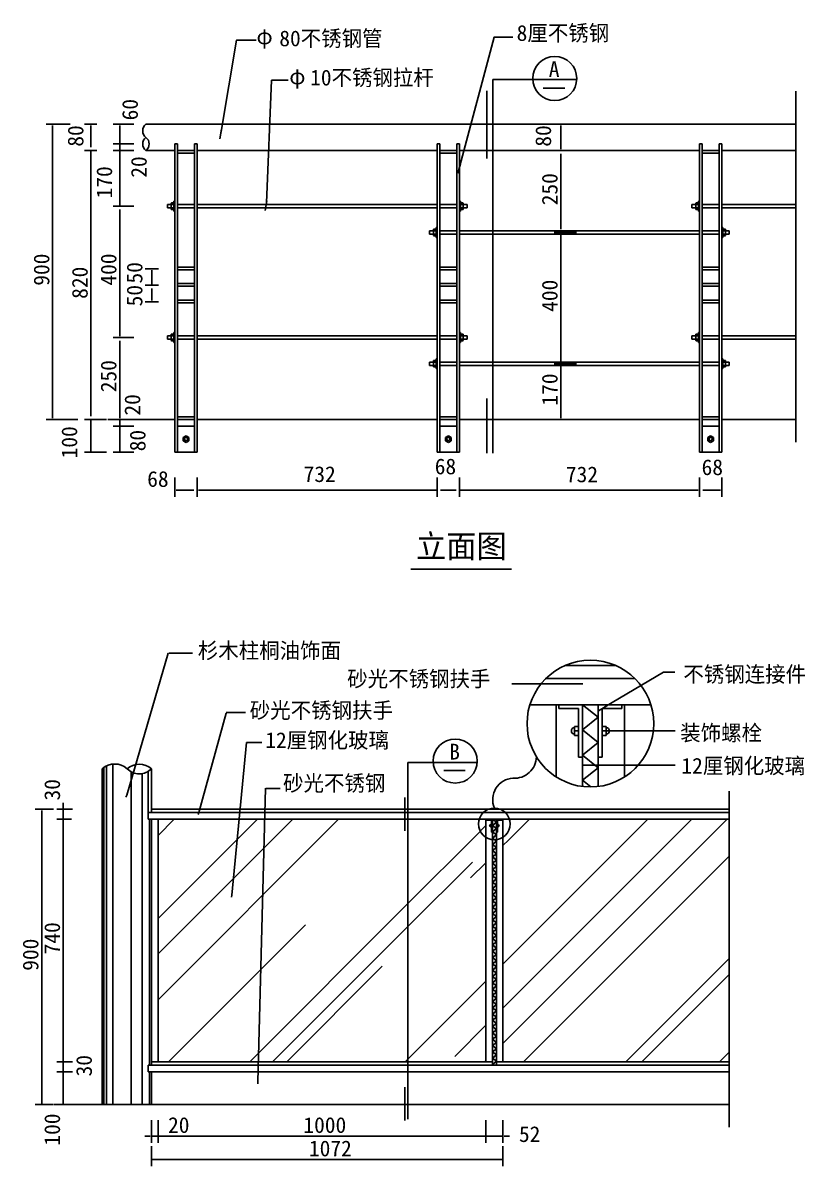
# Model space of a CAD drawing. Header units: metres. Extents: x 608 to 3504, y -3595 to 2134.
# Drawn here: x 986 to 3372, y -1351 to 2134 of the extents above; entities that cross this region are included whole.
import ezdxf

# ---------------------------------------------------------------- set-up
doc = ezdxf.new("R2010")
doc.units = ezdxf.units.M
for name, color, linetype in [('2', 2, 'Continuous'), ('3', 3, 'Continuous'), ('4', 4, 'Continuous'), ('7', 7, 'Continuous'), ('BH', 3, 'Continuous'), ('DIM', 3, 'Continuous'), ('TEXT', 3, 'Continuous'), ('Z', 4, 'Continuous')]:
    doc.layers.add(name, color=color, linetype=linetype)

# ---------------------------------------------------------------- blocks, each defined once
blk = doc.blocks.new('_DOT')
at = {"color": 0, "linetype": 'ByBlock'}
blk.add_line((-0.35, 0), (-1, 0), dxfattribs=at)

msp = doc.modelspace()

# ---------------------------------------------------------------- linework, layer by layer
for p, q in [((2573.06, 1935.27), (2638.47, 1935.27)), ((1591.56, 1809.58), (1586.56, 1780)), ((1589.32, 1796.35), (1590.4, 1802.76)), ((2320.29, 1704.49), (2312.53, 1675.51)), ((2316.82, 1691.53), (2318.5, 1697.81)), ((1729.83, 1591.9), (1724.4, 1562.39)), ((1727.39, 1578.71), (1728.57, 1585.1)), ((2664.04, 119.26), (2694.04, 119.26)), ((2677.45, 119.25), (2670.95, 119.25)), ((2767.37, 52), (2741.59, 36.66)), ((2755.84, 45.15), (2761.42, 48.47)), ((2781.88, -24.65), (2751.88, -24.65)), ((2768.46, -24.64), (2774.96, -24.64)), ((2722.86, -129.34), (2692.86, -129.34)), ((2709.45, -129.34), (2715.95, -129.34)), ((2269.46, -145.74), (2334.87, -145.74)), ((1300.18, -226.87), (1302.58, -220.83)), ((1520.84, -279.16), (1522.77, -272.96)), ((1622.2, -531.88), (1623.6, -525.53)), ((1702.14, -1100.52), (1702.94, -1094.07))]:
    msp.add_line(p, q)
at = {"layer": '2'}
for p, q in [((1245.33, 924.95), (1449.57, 924.95)), ((1457.57, 924.95), (1509.57, 924.95)), ((1517.57, 924.95), (2249.57, 924.95)), ((2257.57, 924.95), (2309.57, 924.95)), ((2317.57, 924.95), (3049.57, 924.95)), ((3057.57, 924.95), (3109.57, 924.95)), ((3117.57, 924.95), (3343.65, 924.95)), ((1080.73, -1163.54), (3140.35, -1163.54))]:
    msp.add_line(p, q, dxfattribs=at)
at = {"layer": '3'}
for p, q in [((1457.57, 1736.95), (1509.57, 1736.95)), ((2257.57, 1736.95), (2309.57, 1736.95)), ((3057.57, 1736.95), (3109.57, 1736.95)), ((1426.57, 1569.95), (1426.57, 1579.95)), ((1438.57, 1579.95), (1426.57, 1579.95)), ((1438.57, 1569.95), (1426.57, 1569.95)), ((1438.57, 1584.6), (1440.03, 1584.95)), ((1438.57, 1565.3), (1438.57, 1584.6)), ((1440.03, 1579.95), (1438.57, 1581.63)), ((1440.03, 1579.95), (1438.57, 1578.27)), ((1440.03, 1569.95), (1438.57, 1571.63)), ((1440.03, 1569.95), (1438.57, 1568.27)), ((1446.57, 1584.95), (1440.03, 1584.95)), ((1446.57, 1579.95), (1440.03, 1579.95)), ((1446.57, 1569.95), (1440.03, 1569.95)), ((1446.57, 1559.95), (1446.57, 1589.95)), ((1449.57, 1589.95), (1446.57, 1589.95)), ((1509.57, 1579.95), (1457.57, 1579.95)), ((1509.57, 1569.95), (1457.57, 1569.95)), ((1517.57, 1579.95), (2249.57, 1579.95)), ((1517.57, 1569.95), (2249.57, 1569.95)), ((2257.57, 1579.95), (2309.57, 1579.95)), ((2257.57, 1569.95), (2309.57, 1569.95)), ((2317.57, 1589.95), (2320.57, 1589.95)), ((2320.57, 1559.95), (2320.57, 1589.95)), ((2320.57, 1584.95), (2327.12, 1584.95)), ((2320.57, 1579.95), (2327.12, 1579.95)), ((2320.57, 1569.95), (2327.12, 1569.95)), ((2328.57, 1584.6), (2327.12, 1584.95)), ((2327.12, 1579.95), (2328.57, 1581.63)), ((2327.12, 1579.95), (2328.57, 1578.27)), ((2327.12, 1569.95), (2328.57, 1571.63)), ((2327.12, 1569.95), (2328.57, 1568.27)), ((2328.57, 1565.3), (2328.57, 1584.6)), ((2328.57, 1579.95), (2340.57, 1579.95)), ((2328.57, 1569.95), (2340.57, 1569.95)), ((2340.57, 1569.95), (2340.57, 1579.95)), ((3038.57, 1579.95), (3026.57, 1579.95)), ((3026.57, 1569.95), (3026.57, 1579.95)), ((3038.57, 1569.95), (3026.57, 1569.95)), ((3038.57, 1584.6), (3040.03, 1584.95)), ((3038.57, 1565.3), (3038.57, 1584.6)), ((3040.03, 1579.95), (3038.57, 1581.63)), ((3040.03, 1579.95), (3038.57, 1578.27)), ((3040.03, 1569.95), (3038.57, 1571.63)), ((3040.03, 1569.95), (3038.57, 1568.27)), ((3046.57, 1584.95), (3040.03, 1584.95)), ((3046.57, 1579.95), (3040.03, 1579.95)), ((3046.57, 1569.95), (3040.03, 1569.95)), ((3046.57, 1559.95), (3046.57, 1589.95)), ((3049.57, 1589.95), (3046.57, 1589.95)), ((3109.57, 1579.95), (3057.57, 1579.95)), ((3109.57, 1569.95), (3057.57, 1569.95)), ((3117.57, 1579.95), (3343.65, 1579.95)), ((3117.57, 1569.95), (3343.65, 1569.95)), ((1438.57, 1565.3), (1440.03, 1564.95)), ((1446.57, 1564.95), (1440.03, 1564.95)), ((1449.57, 1559.95), (1446.57, 1559.95)), ((2317.57, 1559.95), (2320.57, 1559.95)), ((2320.57, 1564.95), (2327.12, 1564.95)), ((2328.57, 1565.3), (2327.12, 1564.95)), ((3038.57, 1565.3), (3040.03, 1564.95)), ((3046.57, 1564.95), (3040.03, 1564.95)), ((3049.57, 1559.95), (3046.57, 1559.95)), ((2226.57, 1489.95), (2226.57, 1499.95)), ((2238.57, 1499.95), (2226.57, 1499.95)), ((2238.57, 1504.6), (2240.03, 1504.95)), ((2238.57, 1485.3), (2238.57, 1504.6)), ((2240.03, 1499.95), (2238.57, 1501.63)), ((2240.03, 1499.95), (2238.57, 1498.27)), ((2246.57, 1504.95), (2240.03, 1504.95)), ((2246.57, 1499.95), (2240.03, 1499.95)), ((2246.57, 1479.95), (2246.57, 1509.95)), ((2249.57, 1509.95), (2246.57, 1509.95)), ((2309.57, 1499.95), (2257.57, 1499.95)), ((2317.57, 1499.95), (3049.57, 1499.95)), ((3057.57, 1499.95), (3109.57, 1499.95)), ((3117.57, 1509.95), (3120.57, 1509.95)), ((3120.57, 1479.95), (3120.57, 1509.95)), ((3120.57, 1504.95), (3127.12, 1504.95)), ((3120.57, 1499.95), (3127.12, 1499.95)), ((3128.57, 1504.6), (3127.12, 1504.95)), ((3127.12, 1499.95), (3128.57, 1501.63)), ((3127.12, 1499.95), (3128.57, 1498.27)), ((3128.57, 1485.3), (3128.57, 1504.6)), ((3128.57, 1499.95), (3140.57, 1499.95)), ((3140.57, 1489.95), (3140.57, 1499.95)), ((2238.57, 1489.95), (2226.57, 1489.95)), ((2240.03, 1489.95), (2238.57, 1491.63)), ((2240.03, 1489.95), (2238.57, 1488.27)), ((2238.57, 1485.3), (2240.03, 1484.95)), ((2246.57, 1489.95), (2240.03, 1489.95)), ((2246.57, 1484.95), (2240.03, 1484.95)), ((2249.57, 1479.95), (2246.57, 1479.95)), ((2309.57, 1489.95), (2257.57, 1489.95)), ((2317.57, 1489.95), (3049.57, 1489.95)), ((3057.57, 1489.95), (3109.57, 1489.95)), ((3117.57, 1479.95), (3120.57, 1479.95)), ((3120.57, 1489.95), (3127.12, 1489.95)), ((3120.57, 1484.95), (3127.12, 1484.95)), ((3127.12, 1489.95), (3128.57, 1491.63)), ((3127.12, 1489.95), (3128.57, 1488.27)), ((3128.57, 1485.3), (3127.12, 1484.95)), ((3128.57, 1489.95), (3140.57, 1489.95)), ((1509.57, 1388.95), (1457.57, 1388.95)), ((1509.57, 1380.95), (1457.57, 1380.95)), ((2309.57, 1388.95), (2257.57, 1388.95)), ((2309.57, 1380.95), (2257.57, 1380.95)), ((3109.57, 1388.95), (3057.57, 1388.95)), ((3109.57, 1380.95), (3057.57, 1380.95)), ((1509.57, 1338.95), (1457.57, 1338.95)), ((1509.57, 1330.95), (1457.57, 1330.95)), ((2309.57, 1338.95), (2257.57, 1338.95)), ((2309.57, 1330.95), (2257.57, 1330.95)), ((3109.57, 1338.95), (3057.57, 1338.95)), ((3109.57, 1330.95), (3057.57, 1330.95)), ((1509.57, 1288.95), (1457.57, 1288.95)), ((1509.57, 1280.95), (1457.57, 1280.95)), ((2309.57, 1288.95), (2257.57, 1288.95)), ((2309.57, 1280.95), (2257.57, 1280.95)), ((3109.57, 1288.95), (3057.57, 1288.95)), ((3109.57, 1280.95), (3057.57, 1280.95)), ((1446.57, 1159.95), (1446.57, 1189.95)), ((1449.57, 1189.95), (1446.57, 1189.95)), ((2317.57, 1189.95), (2320.57, 1189.95)), ((2320.57, 1159.95), (2320.57, 1189.95)), ((3046.57, 1159.95), (3046.57, 1189.95)), ((3049.57, 1189.95), (3046.57, 1189.95)), ((1438.57, 1179.95), (1426.57, 1179.95)), ((1426.57, 1169.95), (1426.57, 1179.95)), ((1438.57, 1169.95), (1426.57, 1169.95)), ((1438.57, 1184.6), (1440.03, 1184.95)), ((1438.57, 1165.3), (1438.57, 1184.6)), ((1440.03, 1179.95), (1438.57, 1181.63)), ((1440.03, 1179.95), (1438.57, 1178.27)), ((1440.03, 1169.95), (1438.57, 1171.63)), ((1440.03, 1169.95), (1438.57, 1168.27)), ((1438.57, 1165.3), (1440.03, 1164.95)), ((1446.57, 1184.95), (1440.03, 1184.95)), ((1446.57, 1179.95), (1440.03, 1179.95)), ((1446.57, 1169.95), (1440.03, 1169.95)), ((1446.57, 1164.95), (1440.03, 1164.95)), ((1449.57, 1159.95), (1446.57, 1159.95)), ((1509.57, 1179.95), (1457.57, 1179.95)), ((1509.57, 1169.95), (1457.57, 1169.95)), ((1517.57, 1179.95), (2249.57, 1179.95)), ((1517.57, 1169.95), (2249.57, 1169.95)), ((2257.57, 1179.95), (2309.57, 1179.95)), ((2257.57, 1169.95), (2309.57, 1169.95)), ((2317.57, 1159.95), (2320.57, 1159.95)), ((2320.57, 1184.95), (2327.12, 1184.95)), ((2320.57, 1179.95), (2327.12, 1179.95)), ((2320.57, 1169.95), (2327.12, 1169.95)), ((2320.57, 1164.95), (2327.12, 1164.95)), ((2328.57, 1184.6), (2327.12, 1184.95)), ((2327.12, 1179.95), (2328.57, 1181.63)), ((2327.12, 1179.95), (2328.57, 1178.27)), ((2327.12, 1169.95), (2328.57, 1171.63)), ((2327.12, 1169.95), (2328.57, 1168.27)), ((2328.57, 1165.3), (2327.12, 1164.95)), ((2328.57, 1165.3), (2328.57, 1184.6)), ((2328.57, 1179.95), (2340.57, 1179.95)), ((2328.57, 1169.95), (2340.57, 1169.95)), ((2340.57, 1169.95), (2340.57, 1179.95)), ((3026.57, 1169.95), (3026.57, 1179.95)), ((3038.57, 1179.95), (3026.57, 1179.95)), ((3038.57, 1169.95), (3026.57, 1169.95)), ((3038.57, 1184.6), (3040.03, 1184.95)), ((3038.57, 1165.3), (3038.57, 1184.6)), ((3040.03, 1179.95), (3038.57, 1181.63)), ((3040.03, 1179.95), (3038.57, 1178.27)), ((3040.03, 1169.95), (3038.57, 1171.63)), ((3040.03, 1169.95), (3038.57, 1168.27)), ((3038.57, 1165.3), (3040.03, 1164.95)), ((3046.57, 1184.95), (3040.03, 1184.95)), ((3046.57, 1179.95), (3040.03, 1179.95)), ((3046.57, 1169.95), (3040.03, 1169.95)), ((3046.57, 1164.95), (3040.03, 1164.95)), ((3049.57, 1159.95), (3046.57, 1159.95)), ((3109.57, 1179.95), (3057.57, 1179.95)), ((3109.57, 1169.95), (3057.57, 1169.95)), ((3117.57, 1179.95), (3343.65, 1179.95)), ((3117.57, 1169.95), (3343.65, 1169.95)), ((2238.57, 1099.95), (2226.57, 1099.95)), ((2226.57, 1089.95), (2226.57, 1099.95)), ((2238.57, 1089.95), (2226.57, 1089.95)), ((2238.57, 1104.6), (2240.03, 1104.95)), ((2238.57, 1085.3), (2238.57, 1104.6)), ((2240.03, 1099.95), (2238.57, 1101.63)), ((2240.03, 1099.95), (2238.57, 1098.27)), ((2240.03, 1089.95), (2238.57, 1091.63)), ((2240.03, 1089.95), (2238.57, 1088.27)), ((2238.57, 1085.3), (2240.03, 1084.95)), ((2246.57, 1104.95), (2240.03, 1104.95)), ((2246.57, 1099.95), (2240.03, 1099.95)), ((2246.57, 1089.95), (2240.03, 1089.95)), ((2246.57, 1084.95), (2240.03, 1084.95)), ((2249.57, 1109.95), (2246.57, 1109.95)), ((2246.57, 1079.95), (2246.57, 1109.95)), ((2309.57, 1099.95), (2257.57, 1099.95)), ((2309.57, 1089.95), (2257.57, 1089.95)), ((2317.57, 1099.95), (3049.57, 1099.95)), ((2317.57, 1089.95), (3049.57, 1089.95)), ((3057.57, 1099.95), (3109.57, 1099.95)), ((3057.57, 1089.95), (3109.57, 1089.95)), ((3117.57, 1109.95), (3120.57, 1109.95)), ((3120.57, 1079.95), (3120.57, 1109.95)), ((3120.57, 1104.95), (3127.12, 1104.95)), ((3120.57, 1099.95), (3127.12, 1099.95)), ((3120.57, 1089.95), (3127.12, 1089.95)), ((3120.57, 1084.95), (3127.12, 1084.95)), ((3128.57, 1104.6), (3127.12, 1104.95)), ((3127.12, 1099.95), (3128.57, 1101.63)), ((3127.12, 1099.95), (3128.57, 1098.27)), ((3127.12, 1089.95), (3128.57, 1091.63)), ((3127.12, 1089.95), (3128.57, 1088.27)), ((3128.57, 1085.3), (3127.12, 1084.95)), ((3128.57, 1085.3), (3128.57, 1104.6)), ((3128.57, 1099.95), (3140.57, 1099.95)), ((3128.57, 1089.95), (3140.57, 1089.95)), ((3140.57, 1089.95), (3140.57, 1099.95)), ((2249.57, 1079.95), (2246.57, 1079.95)), ((3117.57, 1079.95), (3120.57, 1079.95)), ((1457.57, 932.95), (1509.57, 932.95)), ((2257.57, 932.95), (2309.57, 932.95)), ((3057.57, 932.95), (3109.57, 932.95)), ((1457.57, 904.95), (1509.57, 904.95)), ((1483.57, 874.95), (1474.91, 869.95)), ((1492.23, 869.95), (1483.57, 874.95)), ((2257.57, 904.95), (2309.57, 904.95)), ((2283.57, 874.95), (2274.91, 869.95)), ((2292.23, 869.95), (2283.57, 874.95)), ((3057.57, 904.95), (3109.57, 904.95)), ((3083.57, 874.95), (3074.91, 869.95)), ((3092.23, 869.95), (3083.57, 874.95)), ((1474.91, 869.95), (1474.91, 859.95)), ((1474.91, 859.95), (1483.57, 854.95)), ((1483.57, 854.95), (1492.23, 859.95)), ((1492.23, 859.95), (1492.23, 869.95)), ((2274.91, 869.95), (2274.91, 859.95)), ((2274.91, 859.95), (2283.57, 854.95)), ((2283.57, 854.95), (2292.23, 859.95)), ((2292.23, 859.95), (2292.23, 869.95)), ((3074.91, 869.95), (3074.91, 859.95)), ((3074.91, 859.95), (3083.57, 854.95)), ((3083.57, 854.95), (3092.23, 859.95)), ((3092.23, 859.95), (3092.23, 869.95)), ((1457.57, 824.95), (1509.57, 824.95)), ((2257.57, 824.95), (2309.57, 824.95)), ((3057.57, 824.95), (3109.57, 824.95)), ((2581.16, 135.36), (2852.49, 135.36)), ((2620.83, 55.36), (2620.83, 43.36)), ((2620.83, 43.36), (2680.83, 43.36)), ((2680.83, 43.36), (2680.83, -104.64)), ((2752.83, 43.36), (2752.83, -104.64)), ((2752.83, 43.36), (2812.83, 43.36)), ((2812.83, 55.36), (2812.83, 43.36)), ((2668.69, -10.67), (2668.69, -38.61)), ((2680.83, -10.67), (2668.69, -10.67)), ((2680.83, -24.64), (2668.69, -24.64)), ((2752.83, -10.67), (2764.96, -10.67)), ((2752.83, -24.64), (2764.96, -24.64)), ((2764.96, -10.67), (2764.96, -38.61)), ((2680.83, -38.61), (2668.69, -38.61)), ((2752.83, -38.61), (2764.96, -38.61)), ((1232.23, -136.42), (1232.23, -1163.54)), ((1240.56, -131.39), (1240.56, -1163.54)), ((1260.17, -125.68), (1260.17, -1163.54)), ((2680.83, -104.64), (2692.83, -104.64)), ((2740.83, -104.64), (2752.83, -104.64)), ((1315.91, -149.3), (1315.91, -1163.54)), ((1349.98, -155.06), (1349.98, -1163.54)), ((1367.74, -148.22), (1367.74, -273.54)), ((1378.06, -273.54), (3140.35, -273.54)), ((1372.23, -293.54), (1372.23, -1043.54)), ((2400.06, -293.54), (2400.06, -296.54)), ((2400.06, -296.54), (2415.06, -296.54)), ((2415.06, -310.05), (2412.02, -310.05)), ((2412.02, -310.05), (2412.02, -317.04)), ((2415.06, -313.54), (2412.02, -313.54)), ((2415.06, -296.54), (2415.06, -333.54)), ((2433.06, -296.54), (2433.06, -333.54)), ((2433.06, -296.54), (2448.06, -296.54)), ((2433.06, -310.05), (2436.09, -310.05)), ((2433.06, -313.54), (2436.09, -313.54)), ((2436.09, -310.05), (2436.09, -317.04)), ((2448.06, -293.54), (2448.06, -296.54)), ((2415.06, -317.04), (2412.02, -317.04)), ((2415.06, -333.54), (2418.06, -333.54)), ((2430.06, -333.54), (2433.06, -333.54)), ((2433.06, -317.04), (2436.09, -317.04)), ((1378.06, -1043.54), (3140.35, -1043.54)), ((1372.23, -1063.54), (1372.23, -1163.54))]:
    msp.add_line(p, q, dxfattribs=at)
for centre, radius in [((1483.57, 864.95), 5), ((2283.57, 864.95), 5), ((3083.57, 864.95), 5), ((2716.83, -2.24), 193.23)]:
    msp.add_circle(centre, radius, dxfattribs=at)
for centre, radius, start, end in [((2668.79, -24.64), 10, 90.54, 269.46), ((2764.87, -24.64), 10, 270.54, 89.46), ((2412.05, -313.54), 2.5, 90.54, 269.46), ((2436.07, -313.54), 2.5, 270.54, 89.46)]:
    msp.add_arc(centre, radius, start, end, dxfattribs=at)
at = {"layer": '4'}
for p, q in [((1361.24, 1824.95), (3343.65, 1824.95)), ((1361.24, 1744.95), (1449.57, 1744.95)), ((1457.57, 1744.95), (1509.57, 1744.95)), ((1517.57, 1744.95), (2249.57, 1744.95)), ((2257.57, 1744.95), (2309.57, 1744.95)), ((2317.57, 1744.95), (3049.57, 1744.95)), ((3057.57, 1744.95), (3109.57, 1744.95)), ((3117.57, 1744.95), (3343.65, 1744.95)), ((2640.69, 175.36), (2792.97, 175.36)), ((2532.38, 55.36), (2901.28, 55.36)), ((2612.83, 55.36), (2612.83, -165.1)), ((2692.83, 55.36), (2692.83, -193.98)), ((2740.83, 55.36), (2740.83, -193.98)), ((2820.83, 55.36), (2820.83, -165.1)), ((1228.06, -139.76), (1228.06, -1163.54)), ((1378.06, -139.76), (1378.06, -263.54)), ((1368.06, -273.54), (1368.06, -293.54)), ((1378.06, -273.54), (1368.06, -273.54)), ((1378.06, -263.54), (1378.06, -273.54)), ((1378.06, -263.54), (3140.35, -263.54)), ((1368.06, -293.54), (3140.35, -293.54)), ((1378.06, -293.54), (1378.06, -1033.54)), ((1398.06, -293.54), (1398.06, -1033.54)), ((2398.06, -293.54), (2398.06, -1033.54)), ((2418.06, -293.54), (2418.06, -1043.54)), ((2430.06, -293.54), (2430.06, -1043.54)), ((2450.06, -293.54), (2450.06, -1033.54)), ((1368.06, -1043.54), (1368.06, -1063.54)), ((1378.06, -1043.54), (1368.06, -1043.54)), ((1378.06, -1033.54), (1378.06, -1043.54)), ((1378.06, -1033.54), (2418.06, -1033.54)), ((2430.06, -1033.54), (3140.35, -1033.54)), ((1368.06, -1063.54), (3140.35, -1063.54)), ((1378.06, -1063.54), (1378.06, -1163.54))]:
    msp.add_line(p, q, dxfattribs=at)
for centre, start, end in [((1376.61, 1804.95), 127.54, 232.46), ((1345.87, 1764.95), 307.54, 52.46)]:
    msp.add_arc(centre, 25.22, start, end, dxfattribs=at)
at = {"layer": '7'}
for p, q in [((1449.57, 1764.95), (1457.57, 1764.95)), ((1449.57, 824.95), (1449.57, 1764.95)), ((1457.57, 824.95), (1457.57, 1764.95)), ((1509.57, 1764.95), (1517.57, 1764.95)), ((1509.57, 824.95), (1509.57, 1764.95)), ((1517.57, 824.95), (1517.57, 1764.95)), ((2249.57, 1764.95), (2257.57, 1764.95)), ((2249.57, 824.95), (2249.57, 1764.95)), ((2257.57, 824.95), (2257.57, 1764.95)), ((2309.57, 1764.95), (2317.57, 1764.95)), ((2309.57, 824.95), (2309.57, 1764.95)), ((2317.57, 824.95), (2317.57, 1764.95)), ((3049.57, 1764.95), (3057.57, 1764.95)), ((3049.57, 824.95), (3049.57, 1764.95)), ((3057.57, 824.95), (3057.57, 1764.95)), ((3109.57, 1764.95), (3117.57, 1764.95)), ((3109.57, 824.95), (3109.57, 1764.95)), ((3117.57, 824.95), (3117.57, 1764.95)), ((1449.57, 824.95), (1457.57, 824.95)), ((1509.57, 824.95), (1517.57, 824.95)), ((2249.57, 824.95), (2257.57, 824.95)), ((2309.57, 824.95), (2317.57, 824.95)), ((3049.57, 824.95), (3057.57, 824.95)), ((3109.57, 824.95), (3117.57, 824.95))]:
    msp.add_line(p, q, dxfattribs=at)
for centre, radius, start, end in [((1376.61, 1764.95), 25.22, 127.54, 232.46), ((1265.91, -182.81), 57.33, 48.68, 131.32), ((1340.91, -183.32), 57.25, 49.55, 130.45), ((1340.91, -105.02), 50.85, 223.08, 316.92)]:
    msp.add_arc(centre, radius, start, end, dxfattribs=at)
at = {"layer": 'BH'}
for p, q in [((2692.83, 55.36), (2740.83, 16.96)), ((2740.83, 16.96), (2692.83, -21.44)), ((2692.83, -21.44), (2740.83, -59.84)), ((2740.83, -59.84), (2692.83, -98.24)), ((2692.83, -98.24), (2740.83, -136.64)), ((2740.83, -136.64), (2692.83, -175.04)), ((2692.83, -175.04), (2718.36, -195.47)), ((1398.06, -844.3), (1948.82, -293.54)), ((1398.06, -596.45), (1700.96, -293.54)), ((1398.06, -343.21), (1447.72, -293.54)), ((1398.06, -704.21), (1808.73, -293.54)), ((2368.23, -342.91), (2398.06, -313.07)), ((2450.06, -869.94), (3026.45, -293.54)), ((2450.06, -977.7), (3134.21, -293.54)), ((2450.06, -735.23), (2891.75, -293.54)), ((2485.05, -339.24), (2530.74, -293.54)), ((2160.03, -551.1), (2368.23, -342.91)), ((2466.68, -357.6), (2485.05, -339.24)), ((2450.06, -374.23), (2466.68, -357.6)), ((2512.75, -1033.54), (3140.35, -405.94)), ((2160.03, -621.15), (2356.99, -424.19)), ((2351.6, -472.68), (2398.06, -426.23)), ((1677.59, -1033.54), (2160.03, -551.1)), ((1429.73, -1033.54), (1847.81, -615.47)), ((1747.64, -1033.54), (2160.03, -621.15)), ((2825.27, -1033.54), (3140.35, -718.46)), ((1790.74, -1033.54), (2082.2, -742.09)), ((2160.03, -1025.26), (2398.06, -787.23)), ((2873.76, -1033.54), (3140.35, -766.95)), ((2303.11, -1016.88), (2398.06, -921.94)), ((2418.06, -983.66), (2430.06, -993.26)), ((2430.06, -993.26), (2418.06, -1002.86)), ((2418.06, -1002.86), (2430.06, -1012.46)), ((3110.84, -1033.54), (3140.35, -1004.03)), ((2151.75, -1033.54), (2160.03, -1025.26)), ((2394.21, -1033.54), (2398.06, -1029.7)), ((2430.06, -1012.46), (2418.06, -1022.06)), ((2418.06, -1022.06), (2430.06, -1031.66)), ((2430.06, -1031.66), (2418.06, -1041.26)), ((2418.06, -1041.26), (2420.91, -1043.54))]:
    msp.add_line(p, q, dxfattribs=at)
for points in [[(2418.06, -293.54), (2430.06, -303.14), (2418.06, -312.74), (2430.06, -322.34), (2418.06, -331.94), (2430.06, -341.54), (2418.06, -351.14), (2430.06, -360.74), (2418.06, -370.34)], [(2418.06, -370.34), (2430.06, -379.94), (2418.06, -389.54), (2430.06, -399.14), (2418.06, -408.74), (2430.06, -418.34), (2418.06, -427.94), (2430.06, -437.54), (2418.06, -447.14)], [(2418.06, -447.14), (2430.06, -456.74), (2418.06, -466.34), (2430.06, -475.94), (2418.06, -485.54), (2430.06, -495.14), (2418.06, -504.74), (2430.06, -514.34), (2418.06, -523.94)], [(2418.06, -523.4), (2430.06, -533), (2418.06, -542.6), (2430.06, -552.2), (2418.06, -561.8), (2430.06, -571.4), (2418.06, -581), (2430.06, -590.6), (2418.06, -600.2)], [(2418.06, -600.2), (2430.06, -609.8), (2418.06, -619.4), (2430.06, -629), (2418.06, -638.6), (2430.06, -648.2), (2418.06, -657.8), (2430.06, -667.4), (2418.06, -677)], [(2418.06, -677), (2430.06, -686.6), (2418.06, -696.2), (2430.06, -705.8), (2418.06, -715.4), (2430.06, -725), (2418.06, -734.6), (2430.06, -744.2), (2418.06, -753.8)], [(2418.06, -753.8), (2430.06, -763.4), (2418.06, -773), (2430.06, -782.6), (2418.06, -792.2), (2430.06, -801.8), (2418.06, -811.4), (2430.06, -821), (2418.06, -830.6)], [(2418.06, -830.06), (2430.06, -839.66), (2418.06, -849.26), (2430.06, -858.86), (2418.06, -868.46), (2430.06, -878.06), (2418.06, -887.66), (2430.06, -897.26), (2418.06, -906.86)], [(2418.06, -906.86), (2430.06, -916.46), (2418.06, -926.06), (2430.06, -935.66), (2418.06, -945.26), (2430.06, -954.86), (2418.06, -964.46), (2430.06, -974.06), (2418.06, -983.66)]]:
    msp.add_lwpolyline(points, dxfattribs=at)
at = {"layer": 'DIM'}
for p, q in [((1728.57, 1585.1), (1744.57, 1959.1)), ((1744.57, 1959.1), (1795.26, 1959.1)), ((2419.06, 1961.85), (2674.87, 1961.85)), ((2419.06, 821.71), (2419.06, 1961.85)), ((2554.87, 1961.85), (2674.87, 1961.85)), ((2401.03, 1720), (2401.03, 1926.34)), ((3343.65, 855.46), (3343.65, 1925.46)), ((1129.59, 1824.95), (1056.54, 1824.95)), ((1076.54, 1814.95), (1076.54, 934.95)), ((1211.07, 1824.95), (1173.42, 1824.95)), ((1193.42, 1814.95), (1193.42, 1754.95)), ((1324.38, 1824.95), (1261.07, 1824.95)), ((1281.07, 1814.95), (1281.07, 1774.95)), ((2674.95, 1824.95), (2606.82, 1824.95)), ((2626.82, 1814.95), (2626.82, 1754.95)), ((1281.07, 1774.95), (1281.07, 1784.95)), ((1211.07, 1744.95), (1173.42, 1744.95)), ((1211.07, 1744.95), (1173.42, 1744.95)), ((1324.38, 1764.95), (1261.07, 1764.95)), ((1324.38, 1764.95), (1261.07, 1764.95)), ((1324.38, 1744.95), (1261.07, 1744.95)), ((1324.38, 1744.95), (1261.07, 1744.95)), ((1281.07, 1764.95), (1281.07, 1744.95)), ((2674.95, 1744.95), (2606.82, 1744.95)), ((2674.95, 1744.95), (2606.82, 1744.95)), ((1193.42, 1734.95), (1193.42, 934.95)), ((1281.07, 1734.95), (1281.07, 1584.95)), ((1281.07, 1734.95), (1281.07, 1724.95)), ((2626.82, 1734.95), (2626.82, 1504.95)), ((1324.38, 1574.95), (1261.07, 1574.95)), ((1324.38, 1574.95), (1261.07, 1574.95)), ((1281.07, 1564.95), (1281.07, 1184.95)), ((2674.95, 1494.95), (2606.82, 1494.95)), ((2674.95, 1494.95), (2606.82, 1494.95)), ((2626.82, 1484.95), (2626.82, 1104.95)), ((1399.39, 1383.95), (1359.23, 1383.95)), ((1379.23, 1373.95), (1379.23, 1343.95)), ((1399.39, 1333.95), (1359.23, 1333.95)), ((1399.39, 1333.95), (1359.23, 1333.95)), ((1379.23, 1323.95), (1379.23, 1293.95)), ((1399.39, 1283.95), (1359.23, 1283.95)), ((1324.38, 1174.95), (1261.07, 1174.95)), ((1324.38, 1174.95), (1261.07, 1174.95)), ((1281.07, 1164.95), (1281.07, 934.95)), ((2674.95, 1094.95), (2606.82, 1094.95)), ((2674.95, 1094.95), (2606.82, 1094.95)), ((2626.82, 1084.95), (2626.82, 934.95)), ((2401.03, 988.49), (2401.03, 821.89)), ((1281.07, 934.95), (1281.07, 944.95)), ((1153.42, 924.95), (1056.54, 924.95)), ((1241.07, 924.95), (1173.42, 924.95)), ((1241.07, 924.95), (1173.42, 924.95)), ((1193.42, 914.95), (1193.42, 834.95)), ((1324.38, 924.95), (1261.07, 924.95)), ((1324.38, 924.95), (1261.07, 924.95)), ((1281.07, 924.95), (1281.07, 904.95)), ((2674.95, 924.95), (2606.82, 924.95)), ((1324.38, 904.95), (1261.07, 904.95)), ((1324.38, 904.95), (1261.07, 904.95)), ((1281.07, 894.95), (1281.07, 884.95)), ((1281.07, 894.95), (1281.07, 834.95)), ((1241.07, 824.95), (1173.42, 824.95)), ((1324.38, 824.95), (1261.07, 824.95)), ((1449.57, 747.86), (1449.57, 689.5)), ((1517.57, 747.86), (1517.57, 689.5)), ((1517.57, 747.86), (1517.57, 689.5)), ((2249.57, 747.86), (2249.57, 689.5)), ((2249.57, 747.86), (2249.57, 689.5)), ((2317.57, 747.86), (2317.57, 689.5)), ((2317.57, 747.86), (2317.57, 689.5)), ((3049.57, 747.86), (3049.57, 689.5)), ((3049.57, 747.86), (3049.57, 689.5)), ((3117.57, 747.86), (3117.57, 689.5)), ((1459.57, 709.5), (1507.57, 709.5)), ((1527.57, 709.5), (2239.57, 709.5)), ((2259.57, 709.5), (2307.57, 709.5)), ((2327.57, 709.5), (3039.57, 709.5)), ((3059.57, 709.5), (3107.57, 709.5)), ((1302.58, -220.83), (1428.61, 212.74)), ((1430.86, 212.89), (1503.01, 212.89)), ((1522.77, -272.96), (1605.85, 29.66)), ((1605.85, 31.19), (1664.95, 31.19)), ((1623.6, -525.53), (1667.55, -60.03)), ((1667.53, -59.65), (1714.81, -59.65)), ((2160.03, -120.88), (2363.56, -120.88)), ((2160.03, -1208.32), (2160.03, -120.88)), ((2243.56, -120.88), (2373.48, -120.88)), ((1702.94, -1094.07), (1725.57, -198.93)), ((1726.54, -199.86), (1770.31, -199.86)), ((3140.35, -1233.03), (3140.35, -207.74)), ((1109.09, -253.54), (1109.09, -243.54)), ((2150.97, -329.45), (2150.97, -227.58)), ((1079.09, -263.54), (1023.12, -263.54)), ((1043.12, -273.54), (1043.12, -1153.54)), ((1136.97, -263.54), (1089.09, -263.54)), ((1109.09, -263.54), (1109.09, -293.54)), ((1134.29, -293.54), (1089.09, -293.54)), ((1134.29, -293.54), (1089.09, -293.54)), ((1109.09, -303.54), (1109.09, -1023.54)), ((1109.09, -303.54), (1109.09, -313.54)), ((1136.97, -1033.54), (1089.09, -1033.54)), ((1136.97, -1033.54), (1089.09, -1033.54)), ((1109.09, -1023.54), (1109.09, -1013.54)), ((1109.09, -1033.54), (1109.09, -1063.54)), ((1136.97, -1063.54), (1089.09, -1063.54)), ((1136.97, -1063.54), (1089.09, -1063.54)), ((1109.09, -1073.54), (1109.09, -1083.54)), ((1109.09, -1073.54), (1109.09, -1153.54)), ((2150.97, -1110.42), (2150.97, -1212.28)), ((1079.09, -1163.54), (1023.12, -1163.54)), ((1136.97, -1163.54), (1089.09, -1163.54)), ((1378.06, -1211.67), (1378.06, -1280.11)), ((1398.06, -1211.67), (1398.06, -1280.11)), ((1398.06, -1211.67), (1398.06, -1280.11)), ((2398.06, -1211.67), (2398.06, -1280.11)), ((2398.06, -1211.67), (2398.06, -1280.11)), ((2450.06, -1211.67), (2450.06, -1280.11)), ((1368.06, -1260.11), (1358.06, -1260.11)), ((1378.06, -1260.11), (1398.06, -1260.11)), ((1408.06, -1260.11), (2388.06, -1260.11)), ((1408.06, -1260.11), (1418.06, -1260.11)), ((2388.06, -1260.11), (2378.06, -1260.11)), ((2398.06, -1260.11), (2450.06, -1260.11)), ((2460.06, -1260.11), (2470.06, -1260.11)), ((1378.06, -1290.11), (1378.06, -1351.37)), ((2450.06, -1290.11), (2450.06, -1351.37)), ((1388.06, -1331.37), (2440.06, -1331.37))]:
    msp.add_line(p, q, dxfattribs=at)
for points in [[(1590.4, 1802.76), (1637.45, 2081.26), (1697.4, 2081.26)], [(2318.5, 1697.81), (2423.64, 2090.46), (2479.95, 2090.46)], [(2761.42, 48.47), (2939.77, 154.67), (2974.5, 154.67)], [(2670.95, 119.25), (2477.24, 119.25)], [(2774.96, -24.64), (2975.86, -24.64)], [(2715.95, -129.34), (2975.35, -129.34)]]:
    msp.add_lwpolyline(points, dxfattribs=at)
msp.add_circle((2424.06, -307.94), 48.31, dxfattribs=at)
for centre, radius, start, end in [((2485.68, -102.28), 66.56, 265.75, 358.98), ((2484.44, -234.11), 65.56, 93.23, 202.91)]:
    msp.add_arc(centre, radius, start, end, dxfattribs=at)
at = {"layer": 'TEXT'}
msp.add_line((2168.68, 468.76), (2475.86, 468.76), dxfattribs=at)
for centre in [(2608.17, 1964.48), (2304.57, -116.52)]:
    msp.add_circle(centre, 67.14, dxfattribs=at)

# ---------------------------------------------------------------- block references
at = {"layer": 'DIM', "xscale": 10, "yscale": 10, "zscale": 10}
for p, rotation in [((1076.54, 1824.95), 90), ((1193.42, 1824.95), 90), ((1281.07, 1824.95), 90), ((2626.82, 1824.95), 90), ((1281.07, 1764.95), 270), ((2626.82, 1744.95), 270), ((1193.42, 1744.95), 90), ((1281.07, 1744.95), 90), ((1281.07, 1574.95), 270), ((2626.82, 1494.95), 90), ((1379.23, 1383.95), 90), ((1379.23, 1333.95), 270), ((1379.23, 1283.95), 270), ((1281.07, 1174.95), 270), ((2626.82, 1094.95), 270), ((2626.82, 1094.95), 90), ((1076.54, 924.95), 270), ((1193.42, 924.95), 90), ((1281.07, 924.95), 270), ((2626.82, 924.95), 270), ((1281.07, 904.95), 90), ((1193.42, 824.95), 270), ((1281.07, 824.95), 270), ((1449.57, 709.5), 180), ((1517.57, 709.5), 180), ((2317.57, 709.5), 180), ((1043.12, -263.54), 90), ((1109.09, -263.54), 270), ((1109.09, -293.54), 90), ((1109.09, -293.54), 90), ((1109.09, -1033.54), 270), ((1109.09, -1033.54), 270), ((1109.09, -1063.54), 90), ((1109.09, -1063.54), 90), ((1043.12, -1163.54), 270), ((1109.09, -1163.54), 270), ((1398.06, -1260.11), 180), ((1398.06, -1260.11), 180), ((2450.06, -1260.11), 180), ((1378.06, -1331.37), 180)]:
    msp.add_blockref('_DOT', p, dxfattribs=dict(at, rotation=rotation))
for p in [(2249.57, 709.5), (3049.57, 709.5), (3117.57, 709.5), (1378.06, -1260.11), (2398.06, -1260.11), (2398.06, -1260.11), (2450.06, -1331.37)]:
    msp.add_blockref('_DOT', p, dxfattribs=at)

# ---------------------------------------------------------------- texts
for s, p in [('60', (1336.5, 1836.73)), ('80', (1170.43, 1756.52)), ('80', (2597.06, 1756.52)), ('20', (1363.52, 1661.86)), ('170', (1258.09, 1598.93)), ('250', (2616.82, 1577.9)), ('900', (1066.54, 1332.68)), ('400', (1271.07, 1333)), ('50', (1350.34, 1339.4)), ('820', (1183.42, 1292.68)), ('50', (1350.34, 1269.68)), ('400', (2616.82, 1253)), ('250', (1271.07, 1007.9)), ('170', (2616.82, 967.25)), ('20', (1343.74, 936.69)), ('100', (1151.41, 806.27)), ('80', (1359.82, 827.86)), ('30', (1099.09, -236.67)), ('740', (1099.09, -705.81)), ('900', (1033.12, -755.81)), ('30', (1196.15, -1077.84)), ('100', (1099.09, -1288.83))]:
    msp.add_text(s, height=48, rotation=90).set_placement(p)
for s, p in [('68', (2242.11, 757.82)), ('68', (3056.11, 755.31)), ('68', (1365.04, 719.5)), ('732', (1842.17, 734.25)), ('732', (2642.17, 733.51)), ('20', (1428.62, -1250.11)), ('1000', (1841.52, -1250.11)), ('52', (2498.95, -1277.76)), ('1072', (1858.38, -1321.37))]:
    msp.add_text(s, height=48).set_placement(p)
at = {"layer": 'DIM'}
for s, p in [('A', (2589.94, 1969.19)), ('B', (2286.34, -111.82))]:
    msp.add_text(s, height=48, dxfattribs=at).set_placement(p)
at = {"layer": 'TEXT'}
for s, p in [('8厘不锈钢', (2491.94, 2079.2)), ('φ', (1698.28, 2068.86)), ('80不锈钢管', (1767.96, 2062.7)), ('φ', (1798.35, 1946.67)), ('10不锈钢拉杆', (1862.06, 1943.2)), ('杉木柱桐油饰面', (1519.4, 196.39)), ('不锈钢连接件', (3000.49, 124.24)), ('砂光不锈钢扶手', (1975.17, 110.27)), ('砂光不锈钢扶手', (1677.86, 14.21)), ('装饰螺栓', (2990.91, -54.37)), ('12厘钢化玻璃', (1725.1, -76.78)), ('12厘钢化玻璃', (2994.53, -154.73)), ('砂光不锈钢', (1779.4, -207.82))]:
    msp.add_text(s, height=48, dxfattribs=at).set_placement(p)
at = {"layer": 'Z'}
msp.add_text('立面图', height=71, dxfattribs=at).set_placement((2184.73, 502.9))

doc.saveas('drawing.dxf')
